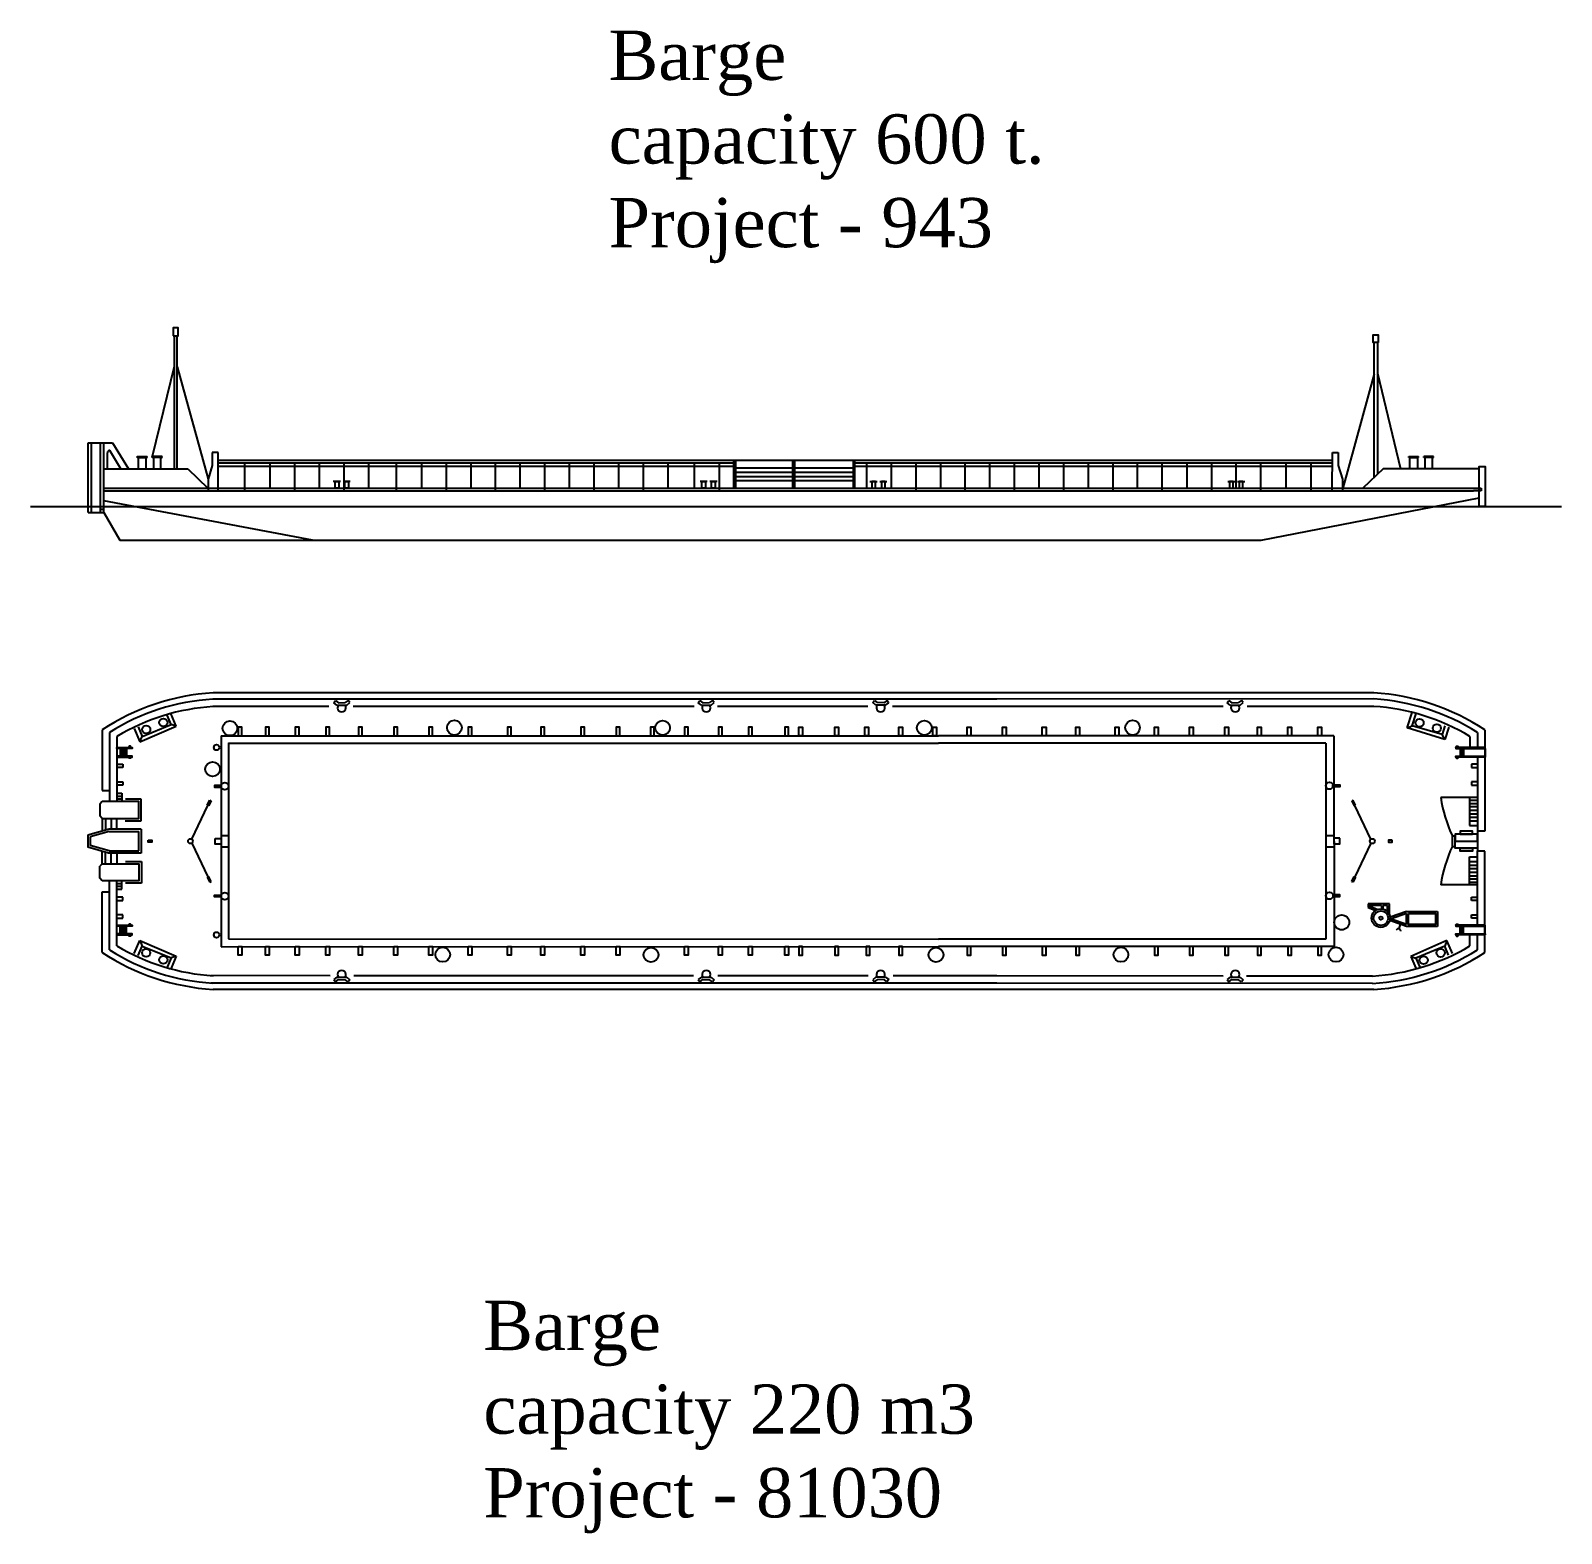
# Model space of a CAD drawing. Header units: millimetres. Extents: x 28 to 252, y -123 to 24.
# Drawn here: x 111.8 to 174, y -36.7 to 24.3 of the extents above; entities that cross this region are included whole.
import ezdxf

# ---------------------------------------------------------------- set-up
doc = ezdxf.new("R2010")
doc.units = ezdxf.units.MM
doc.layers.add('2', color=250, linetype='Continuous')
doc.styles.get("Standard").update_dxf_attribs({"font": 'times.ttf', "height": 2})

msp = doc.modelspace()

# ---------------------------------------------------------------- linework, layer by layer
at = {"layer": '2', "color": 18, "true_color": 0x000000}
for p, q in [((117.672, 11.873), (117.672, 6.478)), ((117.802, 6.478), (117.802, 11.873)), ((166.396, 6.124), (166.396, 11.592)), ((166.526, 11.592), (166.526, 6.25)), ((117.672, 10.63), (116.784, 6.975)), ((117.802, 10.607), (119.053, 6.047)), ((166.396, 10.327), (165.125, 5.684)), ((166.526, 10.349), (167.464, 6.475)), ((114.177, 7.531), (115.177, 7.531)), ((114.177, 4.694), (114.177, 7.531)), ((114.318, 4.694), (114.318, 7.531)), ((114.677, 5.831), (114.677, 7.531)), ((114.818, 4.694), (114.818, 7.531)), ((115.177, 7.531), (115.816, 6.475)), ((114.968, 6.475), (114.968, 7.114)), ((115.505, 6.475), (115.067, 7.218)), ((116.174, 6.975), (116.574, 6.975)), ((116.174, 6.925), (116.174, 6.975)), ((116.224, 6.925), (116.174, 6.925)), ((116.224, 6.925), (116.524, 6.925)), ((116.224, 6.475), (116.224, 6.925)), ((116.524, 6.925), (116.524, 6.475)), ((116.524, 6.925), (116.574, 6.925)), ((116.574, 6.925), (116.574, 6.975)), ((116.784, 6.925), (116.784, 6.975)), ((117.184, 6.975), (116.784, 6.975)), ((116.834, 6.925), (116.784, 6.925)), ((116.834, 6.925), (116.834, 6.475)), ((117.134, 6.925), (116.834, 6.925)), ((117.134, 6.475), (117.134, 6.925)), ((117.134, 6.925), (117.184, 6.925)), ((117.184, 6.925), (117.184, 6.975)), ((119.46, 7.129), (119.223, 7.13)), ((119.223, 7.13), (119.223, 6.608)), ((119.46, 5.572), (119.46, 7.129)), ((164.697, 5.572), (164.703, 7.131)), ((164.703, 7.131), (164.941, 7.13)), ((164.941, 7.13), (164.941, 6.608)), ((167.801, 6.975), (168.201, 6.975)), ((167.801, 6.925), (167.801, 6.975)), ((167.851, 6.925), (167.801, 6.925)), ((167.851, 6.925), (168.151, 6.925)), ((167.851, 6.475), (167.851, 6.925)), ((168.151, 6.925), (168.201, 6.925)), ((168.151, 6.925), (168.151, 6.475)), ((168.201, 6.925), (168.201, 6.975)), ((168.41, 6.925), (168.41, 6.975)), ((168.81, 6.975), (168.41, 6.975)), ((168.46, 6.925), (168.41, 6.925)), ((168.46, 6.925), (168.46, 6.475)), ((168.76, 6.925), (168.46, 6.925)), ((168.76, 6.925), (168.81, 6.925)), ((168.76, 6.475), (168.76, 6.925)), ((168.81, 6.925), (168.81, 6.975)), ((114.818, 6.475), (118.225, 6.475)), ((118.225, 6.475), (119.044, 5.683)), ((119.223, 6.608), (119.053, 6.047)), ((119.46, 6.821), (126.275, 6.821)), ((119.46, 6.71), (120.851, 6.71)), ((119.46, 6.576), (126.264, 6.576)), ((120.546, 5.572), (120.546, 6.71)), ((120.851, 6.71), (137.807, 6.71)), ((121.577, 5.683), (121.577, 6.71)), ((122.577, 5.572), (122.577, 6.71)), ((123.577, 5.683), (123.577, 6.71)), ((124.577, 5.572), (124.577, 6.71)), ((125.577, 5.683), (125.577, 6.71)), ((126.264, 6.576), (137.807, 6.576)), ((126.275, 6.821), (137.806, 6.821)), ((126.696, 5.572), (126.696, 6.71)), ((127.727, 5.683), (127.727, 6.71)), ((128.727, 5.572), (128.727, 6.71)), ((129.727, 5.683), (129.727, 6.71)), ((130.727, 5.572), (130.727, 6.71)), ((131.727, 5.683), (131.727, 6.71)), ((132.727, 5.572), (132.727, 6.71)), ((133.727, 5.683), (133.727, 6.71)), ((134.727, 5.572), (134.727, 6.71)), ((135.727, 5.683), (135.727, 6.71)), ((136.727, 5.572), (136.727, 6.71)), ((137.727, 5.683), (137.727, 6.71)), ((137.792, 6.821), (147.857, 6.821)), ((137.797, 6.71), (140.391, 6.71)), ((137.797, 6.576), (140.391, 6.576)), ((138.797, 5.682), (138.797, 6.71)), ((139.808, 6.71), (139.808, 5.572)), ((140.391, 6.821), (140.391, 5.682)), ((140.427, 6.821), (140.427, 5.682)), ((140.469, 6.821), (140.469, 5.682)), ((140.469, 6.507), (142.783, 6.507)), ((140.469, 6.328), (142.783, 6.328)), ((142.783, 6.821), (142.783, 5.682)), ((142.819, 6.821), (142.819, 5.682)), ((142.861, 6.821), (142.861, 5.682)), ((142.861, 6.507), (145.247, 6.507)), ((142.861, 6.328), (145.247, 6.328)), ((145.247, 6.821), (145.247, 5.682)), ((145.274, 6.821), (145.274, 5.682)), ((145.298, 6.821), (145.298, 5.682)), ((145.298, 6.71), (147.869, 6.71)), ((145.298, 6.576), (147.886, 6.576)), ((145.797, 5.684), (145.797, 6.71)), ((146.797, 5.684), (146.797, 6.71)), ((147.703, 6.71), (158.143, 6.707)), ((147.709, 6.576), (163.391, 6.573)), ((147.727, 6.821), (163.391, 6.819)), ((147.797, 5.684), (147.797, 6.71)), ((147.797, 5.572), (147.797, 6.71)), ((148.797, 5.684), (148.797, 6.71)), ((149.797, 5.572), (149.797, 6.71)), ((150.797, 5.684), (150.797, 6.71)), ((151.797, 5.572), (151.797, 6.71)), ((152.797, 5.684), (152.797, 6.71)), ((153.797, 5.572), (153.797, 6.71)), ((154.797, 5.684), (154.797, 6.71)), ((155.797, 5.572), (155.797, 6.71)), ((156.789, 5.684), (156.789, 6.71)), ((157.789, 5.572), (157.789, 6.71)), ((158.143, 6.707), (164.701, 6.707)), ((158.806, 5.684), (158.806, 6.71)), ((159.806, 5.572), (159.806, 6.71)), ((160.798, 5.684), (160.798, 6.71)), ((161.798, 5.572), (161.798, 6.71)), ((162.825, 5.684), (162.825, 6.71)), ((163.391, 6.819), (164.702, 6.818)), ((163.391, 6.573), (164.701, 6.573)), ((163.844, 5.572), (163.844, 6.71)), ((164.941, 6.608), (165.111, 6.047)), ((166.759, 6.475), (165.94, 5.683)), ((170.662, 6.476), (166.759, 6.475)), ((114.677, 4.694), (114.677, 5.831)), ((114.818, 5.683), (120.862, 5.683)), ((119.053, 6.047), (119.053, 5.607)), ((120.862, 5.683), (136.238, 5.683)), ((124.428, 5.958), (124.136, 5.958)), ((124.824, 5.958), (124.532, 5.958)), ((136.238, 5.683), (137.807, 5.683)), ((137.796, 5.683), (138.513, 5.683)), ((138.361, 5.683), (145.449, 5.682)), ((139.32, 5.958), (139.029, 5.958)), ((139.716, 5.958), (139.424, 5.958)), ((140.469, 6.157), (142.783, 6.157)), ((140.469, 5.996), (142.783, 5.996)), ((142.861, 6.157), (145.247, 6.157)), ((142.861, 5.996), (145.247, 5.996)), ((145.449, 5.682), (146.957, 5.684)), ((145.924, 5.958), (146.216, 5.958)), ((146.32, 5.958), (146.611, 5.958)), ((146.957, 5.684), (147.915, 5.684)), ((147.685, 5.684), (149.325, 5.684)), ((149.325, 5.684), (163.342, 5.684)), ((160.455, 5.958), (160.746, 5.958)), ((160.85, 5.958), (161.142, 5.958)), ((163.342, 5.684), (170.748, 5.684)), ((165.111, 6.047), (165.111, 5.572)), ((170.748, 5.684), (170.748, 5.572)), ((114.818, 5.572), (126.275, 5.572)), ((123.292, 3.575), (114.818, 5.177)), ((126.275, 5.572), (137.806, 5.572)), ((137.796, 5.572), (147.939, 5.572)), ((147.679, 5.572), (163.342, 5.572)), ((147.691, 5.572), (158.07, 5.572)), ((161.807, 3.575), (170.665, 5.292)), ((163.342, 5.572), (163.691, 5.572)), ((163.342, 5.572), (170.425, 5.572)), ((170.748, 5.572), (170.425, 5.572)), ((111.846, 4.942), (126.205, 4.942)), ((114.177, 4.694), (114.318, 4.694)), ((114.318, 4.694), (114.818, 4.694)), ((114.677, 4.838), (114.818, 4.838)), ((114.818, 4.694), (115.466, 3.573)), ((126.205, 4.942), (173.999, 4.942)), ((115.466, 3.573), (123.292, 3.573)), ((123.292, 3.575), (137.807, 3.575)), ((137.798, 3.575), (147.907, 3.575)), ((147.668, 3.575), (161.807, 3.575)), ((124.156, -3.025), (124.227, -2.935)), ((124.281, -3.123), (124.156, -3.025)), ((124.227, -2.935), (124.341, -3.025)), ((124.341, -3.025), (124.618, -3.022)), ((124.735, -2.93), (124.618, -3.022)), ((124.681, -3.118), (124.806, -3.02)), ((124.806, -3.02), (124.735, -2.93)), ((138.954, -3.025), (139.024, -2.935)), ((139.079, -3.123), (138.954, -3.025)), ((139.024, -2.935), (139.138, -3.025)), ((139.138, -3.025), (139.416, -3.022)), ((139.533, -2.93), (139.416, -3.022)), ((139.478, -3.118), (139.603, -3.02)), ((139.603, -3.02), (139.533, -2.93)), ((146.037, -3.02), (146.107, -2.93)), ((146.162, -3.118), (146.037, -3.02)), ((146.107, -2.93), (146.224, -3.022)), ((146.502, -3.025), (146.224, -3.022)), ((146.616, -2.935), (146.502, -3.025)), ((146.562, -3.123), (146.686, -3.025)), ((146.686, -3.025), (146.616, -2.935)), ((160.431, -3.025), (160.501, -2.935)), ((160.556, -3.123), (160.431, -3.025)), ((160.501, -2.935), (160.615, -3.025)), ((160.615, -3.025), (160.893, -3.022)), ((161.01, -2.93), (160.893, -3.022)), ((160.956, -3.118), (161.08, -3.02)), ((161.08, -3.02), (161.01, -2.93)), ((117.55, -3.905), (117.388, -3.524)), ((117.754, -3.974), (117.549, -3.495)), ((124.281, -3.123), (124.681, -3.118)), ((139.079, -3.123), (139.478, -3.118)), ((146.562, -3.123), (146.162, -3.118)), ((160.556, -3.123), (160.956, -3.118)), ((167.741, -4.047), (167.946, -3.421)), ((167.936, -3.957), (168.098, -3.461)), ((116.051, -4.073), (116.285, -4.612)), ((116.216, -4.001), (116.374, -4.39)), ((116.285, -4.612), (117.754, -3.974)), ((116.374, -4.39), (117.55, -3.905)), ((117.754, -3.974), (117.55, -3.905)), ((167.741, -4.047), (167.936, -3.957)), ((169.269, -4.524), (167.741, -4.047)), ((169.157, -4.313), (167.936, -3.957)), ((169.26, -3.966), (169.157, -4.313)), ((169.269, -4.524), (169.157, -4.313)), ((169.427, -4.016), (169.269, -4.524)), ((115.476, -4.883), (115.476, -5.191)), ((115.549, -4.883), (115.549, -5.191)), ((115.622, -4.883), (115.622, -5.191)), ((115.684, -4.883), (115.684, -5.191)), ((115.746, -4.883), (115.746, -5.191)), ((116.285, -4.612), (116.374, -4.39)), ((119.581, -4.364), (148.705, -4.363)), ((119.581, -4.364), (119.581, -12.929)), ((119.881, -4.659), (119.881, -12.612)), ((119.881, -4.663), (148.705, -4.663)), ((164.76, -4.363), (148.705, -4.363)), ((164.433, -4.663), (148.705, -4.663)), ((164.433, -4.663), (164.432, -12.628)), ((164.76, -4.363), (164.768, -12.928)), ((169.894, -4.883), (169.894, -5.191)), ((169.956, -4.883), (169.956, -5.191)), ((170.018, -4.883), (170.018, -5.191)), ((170.888, -4.883), (170.888, -5.191)), ((170.908, -4.883), (170.907, -5.191)), ((115.352, -5.525), (115.588, -5.525)), ((115.588, -5.525), (115.588, -5.66)), ((170.346, -5.525), (170.346, -5.66)), ((170.582, -5.525), (170.346, -5.525)), ((115.588, -5.66), (115.352, -5.66)), ((170.346, -5.66), (170.582, -5.66)), ((114.752, -6.59), (115.052, -6.59)), ((115.352, -6.232), (115.588, -6.232)), ((115.588, -6.367), (115.352, -6.367)), ((115.352, -6.695), (115.554, -6.695)), ((115.352, -6.814), (115.554, -6.814)), ((115.554, -6.695), (115.554, -7.04)), ((115.588, -6.232), (115.588, -6.367)), ((170.582, -6.232), (170.346, -6.232)), ((170.346, -6.232), (170.346, -6.367)), ((170.346, -6.367), (170.582, -6.367)), ((114.752, -7.04), (114.656, -7.137)), ((115.352, -6.932), (115.554, -6.932)), ((116.337, -6.94), (115.699, -6.94)), ((116.337, -7.823), (116.337, -6.94)), ((118.395, -8.568), (119.043, -7.196)), ((119.019, -7.184), (119.124, -6.981)), ((119.066, -7.209), (119.019, -7.184)), ((119.172, -7.005), (119.066, -7.209)), ((119.124, -6.981), (119.172, -7.005)), ((165.533, -6.981), (165.486, -7.005)), ((165.486, -7.005), (165.591, -7.209)), ((165.639, -7.184), (165.533, -6.981)), ((165.591, -7.209), (165.639, -7.184)), ((166.263, -8.568), (165.615, -7.196)), ((170.588, -6.874), (169.098, -6.874)), ((170.27, -6.874), (170.269, -8.014)), ((170.269, -7.112), (170.59, -7.111)), ((170.269, -7.244), (170.59, -7.244)), ((170.269, -7.383), (170.59, -7.383)), ((170.27, -6.987), (170.59, -6.987)), ((114.752, -7.723), (114.656, -7.623)), ((114.881, -7.723), (114.881, -8.197)), ((115.112, -7.723), (115.112, -8.156)), ((115.351, -8.158), (115.351, -7.723)), ((115.691, -7.823), (116.337, -7.823)), ((170.269, -7.53), (170.59, -7.53)), ((170.269, -7.677), (170.59, -7.677)), ((170.269, -7.816), (170.59, -7.816)), ((170.269, -8.014), (170.59, -8.014)), ((115.03, -8.156), (114.17, -8.397)), ((114.17, -8.397), (114.17, -8.893)), ((115.03, -8.259), (114.27, -8.473)), ((114.27, -8.473), (114.27, -8.817)), ((116.339, -8.156), (115.03, -8.156)), ((115.03, -8.259), (116.237, -8.259)), ((116.237, -9.032), (116.237, -8.259)), ((116.339, -8.156), (116.339, -9.133)), ((119.58, -8.417), (119.881, -8.417)), ((164.432, -8.417), (164.764, -8.417)), ((170.888, -8.234), (170.588, -8.234)), ((170.588, -8.234), (170.59, -9.041)), ((115.003, -9.128), (114.17, -8.893)), ((115.03, -9.032), (114.27, -8.817)), ((114.881, -8.99), (114.881, -8.989)), ((114.881, -9.568), (114.881, -9.094)), ((116.339, -9.133), (115.001, -9.132)), ((115.03, -9.032), (116.237, -9.032)), ((115.112, -9.032), (115.112, -9.031)), ((115.112, -9.568), (115.112, -9.132)), ((115.351, -9.132), (115.351, -9.568)), ((118.395, -8.722), (119.043, -10.094)), ((119.58, -8.873), (119.881, -8.873)), ((164.432, -8.873), (164.764, -8.873)), ((166.263, -8.722), (165.615, -10.094)), ((170.269, -10.417), (170.269, -9.277)), ((170.269, -9.277), (170.59, -9.277)), ((170.59, -9.041), (170.888, -9.041)), ((114.752, -9.568), (114.656, -9.667)), ((115.699, -9.468), (116.344, -9.468)), ((116.344, -9.468), (116.344, -10.35)), ((170.269, -9.475), (170.59, -9.475)), ((170.269, -9.614), (170.59, -9.615)), ((170.269, -9.761), (170.59, -9.761)), ((170.269, -9.908), (170.59, -9.908)), ((114.752, -10.25), (114.656, -10.154)), ((115.352, -10.358), (115.554, -10.358)), ((115.352, -10.477), (115.554, -10.477)), ((115.554, -10.595), (115.554, -10.25)), ((116.344, -10.35), (115.699, -10.35)), ((119.066, -10.082), (119.019, -10.106)), ((119.019, -10.106), (119.124, -10.31)), ((119.172, -10.285), (119.066, -10.082)), ((119.124, -10.31), (119.172, -10.285)), ((165.486, -10.285), (165.591, -10.082)), ((165.533, -10.31), (165.486, -10.285)), ((165.639, -10.106), (165.533, -10.31)), ((165.591, -10.082), (165.639, -10.106)), ((170.589, -10.417), (169.098, -10.417)), ((170.269, -10.047), (170.59, -10.048)), ((170.269, -10.18), (170.59, -10.18)), ((170.269, -10.304), (170.59, -10.305)), ((114.752, -10.701), (115.052, -10.701)), ((115.352, -10.595), (115.554, -10.595)), ((115.588, -10.923), (115.352, -10.923)), ((115.352, -11.058), (115.588, -11.058)), ((115.588, -11.058), (115.588, -10.923)), ((170.346, -11.058), (170.346, -10.923)), ((170.346, -10.923), (170.582, -10.923)), ((170.582, -11.058), (170.346, -11.058)), ((115.588, -11.631), (115.352, -11.631)), ((115.352, -11.766), (115.588, -11.766)), ((115.588, -11.766), (115.588, -11.631)), ((167.017, -11.189), (166.148, -11.189)), ((166.148, -11.189), (166.148, -11.334)), ((166.148, -11.334), (166.459, -11.457)), ((166.166, -11.261), (166.546, -11.413)), ((166.699, -11.261), (166.166, -11.261)), ((166.699, -11.261), (166.699, -11.393)), ((166.945, -11.261), (166.748, -11.261)), ((166.748, -11.261), (166.748, -11.401)), ((166.945, -11.513), (166.945, -11.261)), ((167.017, -11.627), (167.017, -11.189)), ((167.041, -11.73), (167.04, -11.871)), ((167.712, -11.5), (167.041, -11.73)), ((167.712, -11.584), (167.106, -11.792)), ((167.106, -11.809), (167.106, -11.792)), ((167.712, -11.5), (168.964, -11.5)), ((167.712, -12.022), (167.712, -11.584)), ((168.964, -11.5), (168.964, -12.106)), ((170.346, -11.766), (170.346, -11.631)), ((170.346, -11.631), (170.582, -11.631)), ((170.582, -11.766), (170.346, -11.766)), ((115.476, -12.408), (115.476, -12.099)), ((115.549, -12.408), (115.549, -12.099)), ((115.622, -12.408), (115.622, -12.099)), ((115.684, -12.408), (115.684, -12.099)), ((115.746, -12.408), (115.746, -12.099)), ((167.712, -12.106), (167.04, -11.871)), ((167.712, -12.022), (167.106, -11.809)), ((167.456, -12.017), (167.405, -12.206)), ((168.964, -12.106), (167.712, -12.106)), ((169.894, -12.408), (169.894, -12.099)), ((169.956, -12.408), (169.956, -12.099)), ((170.018, -12.408), (170.018, -12.099)), ((170.888, -12.408), (170.888, -12.099)), ((170.908, -12.408), (170.907, -12.099)), ((116.055, -13.21), (116.283, -12.682)), ((116.216, -13.283), (116.372, -12.904)), ((116.283, -12.682), (117.753, -13.316)), ((116.283, -12.682), (116.372, -12.904)), ((116.372, -12.904), (117.549, -13.385)), ((119.581, -12.929), (148.705, -12.928)), ((119.881, -12.612), (148.705, -12.628)), ((164.432, -12.628), (148.705, -12.628)), ((164.768, -12.928), (148.705, -12.928)), ((169.347, -12.68), (167.885, -13.333)), ((169.261, -12.903), (168.09, -13.399)), ((169.347, -12.68), (169.261, -12.903)), ((169.418, -13.271), (169.261, -12.903)), ((169.579, -13.202), (169.347, -12.68)), ((117.549, -13.385), (117.387, -13.767)), ((117.753, -13.316), (117.548, -13.798)), ((117.753, -13.316), (117.549, -13.385)), ((167.885, -13.333), (168.09, -13.8)), ((167.885, -13.333), (168.09, -13.399)), ((168.09, -13.399), (168.249, -13.76)), ((124.281, -14.168), (124.156, -14.266)), ((124.156, -14.266), (124.227, -14.356)), ((124.227, -14.356), (124.341, -14.266)), ((124.281, -14.168), (124.681, -14.172)), ((124.341, -14.266), (124.618, -14.269)), ((124.735, -14.36), (124.618, -14.269)), ((124.681, -14.172), (124.806, -14.27)), ((124.806, -14.27), (124.735, -14.36)), ((139.079, -14.168), (138.954, -14.266)), ((138.954, -14.266), (139.024, -14.356)), ((139.024, -14.356), (139.138, -14.266)), ((139.079, -14.168), (139.478, -14.172)), ((139.138, -14.266), (139.416, -14.269)), ((139.533, -14.36), (139.416, -14.269)), ((139.478, -14.172), (139.603, -14.27)), ((139.603, -14.27), (139.533, -14.36)), ((146.162, -14.172), (146.037, -14.27)), ((146.037, -14.27), (146.107, -14.36)), ((146.107, -14.36), (146.224, -14.269)), ((146.562, -14.168), (146.162, -14.172)), ((146.502, -14.266), (146.224, -14.269)), ((146.616, -14.356), (146.502, -14.266)), ((146.562, -14.168), (146.686, -14.266)), ((146.686, -14.266), (146.616, -14.356)), ((160.556, -14.168), (160.431, -14.266)), ((160.431, -14.266), (160.501, -14.356)), ((160.501, -14.356), (160.615, -14.266)), ((160.556, -14.168), (160.956, -14.172)), ((160.615, -14.266), (160.893, -14.269)), ((161.01, -14.36), (160.893, -14.269)), ((160.956, -14.172), (161.08, -14.27)), ((161.08, -14.27), (161.01, -14.36))]:
    msp.add_line(p, q, dxfattribs=at)
for points in [[(117.637, 11.875), (117.841, 11.875), (117.841, 12.195), (117.637, 12.195)], [(166.562, 11.594), (166.358, 11.594), (166.358, 11.915), (166.562, 11.915)], [(170.908, 4.942), (170.666, 4.942), (170.661, 6.562), (170.898, 6.562)], [(124.356, 5.684), (124.208, 5.684), (124.208, 5.958), (124.356, 5.958)], [(124.751, 5.684), (124.604, 5.684), (124.604, 5.958), (124.751, 5.958)], [(139.248, 5.684), (139.101, 5.684), (139.101, 5.958), (139.248, 5.958)], [(139.644, 5.684), (139.496, 5.684), (139.496, 5.958), (139.644, 5.958)], [(145.996, 5.684), (146.144, 5.684), (146.144, 5.958), (145.996, 5.958)], [(146.392, 5.684), (146.54, 5.684), (146.54, 5.958), (146.392, 5.958)], [(160.527, 5.684), (160.674, 5.684), (160.674, 5.958), (160.527, 5.958)], [(160.922, 5.684), (161.07, 5.684), (161.07, 5.958), (160.922, 5.958)], [(120.27, -4.364), (120.42, -4.364), (120.42, -4.024), (120.27, -4.024)], [(121.38, -4.364), (121.531, -4.364), (121.531, -4.024), (121.38, -4.024)], [(122.594, -4.364), (122.745, -4.364), (122.745, -4.024), (122.594, -4.024)], [(123.836, -4.364), (123.987, -4.364), (123.987, -4.024), (123.836, -4.024)], [(125.159, -4.364), (125.31, -4.364), (125.31, -4.024), (125.159, -4.024)], [(126.596, -4.364), (126.747, -4.364), (126.747, -4.024), (126.596, -4.024)], [(128.015, -4.364), (128.165, -4.364), (128.165, -4.024), (128.015, -4.024)], [(129.614, -4.364), (129.765, -4.364), (129.765, -4.024), (129.614, -4.024)], [(131.21, -4.364), (131.361, -4.364), (131.361, -4.024), (131.21, -4.024)], [(132.565, -4.364), (132.716, -4.364), (132.716, -4.024), (132.565, -4.024)], [(134.188, -4.364), (134.339, -4.364), (134.339, -4.024), (134.188, -4.024)], [(135.624, -4.364), (135.774, -4.364), (135.774, -4.024), (135.624, -4.024)], [(137.014, -4.364), (137.165, -4.364), (137.165, -4.024), (137.014, -4.024)], [(138.391, -4.364), (138.542, -4.364), (138.542, -4.024), (138.391, -4.024)], [(139.778, -4.364), (139.929, -4.364), (139.929, -4.024), (139.778, -4.024)], [(140.988, -4.364), (141.139, -4.364), (141.139, -4.024), (140.988, -4.024)], [(142.468, -4.364), (142.619, -4.364), (142.619, -4.024), (142.468, -4.024)], [(143.19, -4.364), (143.039, -4.364), (143.039, -4.024), (143.19, -4.024)], [(144.652, -4.364), (144.501, -4.364), (144.501, -4.024), (144.652, -4.024)], [(145.862, -4.364), (145.711, -4.364), (145.711, -4.024), (145.862, -4.024)], [(147.249, -4.364), (147.098, -4.364), (147.098, -4.024), (147.249, -4.024)], [(148.626, -4.364), (148.475, -4.364), (148.475, -4.024), (148.626, -4.024)], [(150.017, -4.364), (149.866, -4.364), (149.866, -4.024), (150.017, -4.024)], [(151.452, -4.364), (151.301, -4.364), (151.301, -4.024), (151.452, -4.024)], [(153.075, -4.364), (152.924, -4.364), (152.924, -4.024), (153.075, -4.024)], [(154.43, -4.364), (154.279, -4.364), (154.279, -4.024), (154.43, -4.024)], [(156.026, -4.364), (155.875, -4.364), (155.875, -4.024), (156.026, -4.024)], [(157.626, -4.364), (157.475, -4.364), (157.475, -4.024), (157.626, -4.024)], [(159.044, -4.364), (158.894, -4.364), (158.894, -4.024), (159.044, -4.024)], [(160.481, -4.364), (160.33, -4.364), (160.33, -4.024), (160.481, -4.024)], [(161.805, -4.364), (161.654, -4.364), (161.654, -4.024), (161.805, -4.024)], [(163.046, -4.364), (162.895, -4.364), (162.895, -4.024), (163.046, -4.024)], [(164.26, -4.364), (164.109, -4.364), (164.109, -4.024), (164.26, -4.024)], [(115.352, -4.841), (115.967, -4.841), (115.967, -4.883), (115.352, -4.883)], [(115.819, -4.841), (115.93, -4.841), (115.93, -4.831), (115.819, -4.831)], [(115.851, -4.831), (115.903, -4.831), (115.903, -4.792), (115.851, -4.792)], [(169.822, -4.841), (169.71, -4.841), (169.71, -4.831), (169.822, -4.831)], [(170.908, -4.841), (169.71, -4.841), (169.71, -4.883), (170.908, -4.883)], [(169.79, -4.831), (169.737, -4.831), (169.737, -4.792), (169.79, -4.792)], [(115.352, -5.233), (115.968, -5.233), (115.968, -5.191), (115.352, -5.191)], [(115.819, -5.233), (115.93, -5.233), (115.93, -5.243), (115.819, -5.243)], [(115.851, -5.243), (115.903, -5.243), (115.903, -5.282), (115.851, -5.282)], [(170.907, -5.233), (169.71, -5.233), (169.71, -5.191), (170.907, -5.191)], [(169.822, -5.233), (169.71, -5.233), (169.71, -5.243), (169.822, -5.243)], [(169.79, -5.243), (169.737, -5.243), (169.737, -5.282), (169.79, -5.282)], [(119.585, -6.381), (119.309, -6.381), (119.309, -6.454), (119.585, -6.454)], [(164.725, -6.361), (165, -6.361), (165, -6.434), (164.725, -6.434)], [(116.624, -8.606), (116.774, -8.606), (116.774, -8.681), (116.624, -8.681)], [(119.346, -8.539), (119.583, -8.539), (119.583, -8.764), (119.346, -8.764)], [(165, -8.529), (164.762, -8.529), (164.762, -8.754), (165, -8.754)], [(167.13, -8.606), (166.98, -8.606), (166.98, -8.681), (167.13, -8.681)], [(169.69, -8.436), (169.571, -8.436), (169.571, -8.856), (169.69, -8.856)], [(170.588, -8.359), (169.69, -8.359), (169.69, -8.645), (170.589, -8.646)], [(170.59, -8.932), (169.69, -8.932), (169.69, -8.645), (170.589, -8.646)], [(169.889, -8.359), (170.387, -8.359), (170.387, -8.244), (169.889, -8.244)], [(169.889, -8.932), (170.387, -8.931), (170.387, -9.047), (169.889, -9.047)], [(119.585, -10.91), (119.309, -10.91), (119.309, -10.837), (119.585, -10.837)], [(164.725, -10.891), (165, -10.891), (165, -10.818), (164.725, -10.818)], [(167.792, -11.58), (168.884, -11.58), (168.884, -12.026), (167.792, -12.026)], [(115.352, -12.057), (115.972, -12.057), (115.972, -12.099), (115.352, -12.099)], [(115.352, -12.45), (115.973, -12.45), (115.973, -12.408), (115.352, -12.408)], [(115.819, -12.057), (115.93, -12.057), (115.93, -12.047), (115.819, -12.047)], [(115.851, -12.047), (115.903, -12.047), (115.903, -12.009), (115.851, -12.009)], [(169.822, -12.057), (169.71, -12.057), (169.71, -12.047), (169.822, -12.047)], [(170.907, -12.057), (169.71, -12.057), (169.71, -12.099), (170.907, -12.099)], [(170.908, -12.45), (169.71, -12.45), (169.71, -12.408), (170.908, -12.408)], [(169.79, -12.047), (169.737, -12.047), (169.737, -12.009), (169.79, -12.009)], [(115.819, -12.45), (115.93, -12.45), (115.93, -12.46), (115.819, -12.46)], [(115.851, -12.46), (115.903, -12.46), (115.903, -12.498), (115.851, -12.498)], [(120.27, -12.926), (120.42, -12.926), (120.42, -13.267), (120.27, -13.267)], [(121.38, -12.926), (121.531, -12.926), (121.531, -13.267), (121.38, -13.267)], [(122.594, -12.926), (122.745, -12.926), (122.745, -13.267), (122.594, -13.267)], [(123.836, -12.926), (123.987, -12.926), (123.987, -13.267), (123.836, -13.267)], [(125.159, -12.926), (125.31, -12.926), (125.31, -13.267), (125.159, -13.267)], [(126.596, -12.926), (126.747, -12.926), (126.747, -13.267), (126.596, -13.267)], [(128.015, -12.926), (128.165, -12.926), (128.165, -13.267), (128.015, -13.267)], [(129.614, -12.926), (129.765, -12.926), (129.765, -13.267), (129.614, -13.267)], [(131.21, -12.926), (131.361, -12.926), (131.361, -13.267), (131.21, -13.267)], [(132.565, -12.926), (132.716, -12.926), (132.716, -13.267), (132.565, -13.267)], [(134.188, -12.926), (134.339, -12.926), (134.339, -13.267), (134.188, -13.267)], [(135.624, -12.926), (135.774, -12.926), (135.774, -13.267), (135.624, -13.267)], [(138.391, -12.926), (138.542, -12.926), (138.542, -13.267), (138.391, -13.267)], [(139.778, -12.926), (139.929, -12.926), (139.929, -13.267), (139.778, -13.267)], [(140.988, -12.926), (141.139, -12.926), (141.139, -13.267), (140.988, -13.267)], [(142.468, -12.926), (142.619, -12.926), (142.619, -13.267), (142.468, -13.267)], [(143.19, -12.926), (143.039, -12.926), (143.039, -13.267), (143.19, -13.267)], [(144.652, -12.926), (144.501, -12.926), (144.501, -13.267), (144.652, -13.267)], [(145.925, -12.926), (145.774, -12.926), (145.774, -13.267), (145.925, -13.267)], [(147.249, -12.926), (147.098, -12.926), (147.098, -13.267), (147.249, -13.267)], [(150.017, -12.926), (149.866, -12.926), (149.866, -13.267), (150.017, -13.267)], [(151.452, -12.926), (151.301, -12.926), (151.301, -13.267), (151.452, -13.267)], [(153.075, -12.926), (152.924, -12.926), (152.924, -13.267), (153.075, -13.267)], [(154.43, -12.926), (154.279, -12.926), (154.279, -13.267), (154.43, -13.267)], [(157.626, -12.926), (157.475, -12.926), (157.475, -13.267), (157.626, -13.267)], [(159.044, -12.926), (158.894, -12.926), (158.894, -13.267), (159.044, -13.267)], [(160.481, -12.926), (160.33, -12.926), (160.33, -13.267), (160.481, -13.267)], [(161.805, -12.926), (161.654, -12.926), (161.654, -13.267), (161.805, -13.267)], [(163.046, -12.926), (162.895, -12.926), (162.895, -13.267), (163.046, -13.267)], [(164.26, -12.926), (164.109, -12.926), (164.109, -13.267), (164.26, -13.267)], [(169.822, -12.45), (169.71, -12.45), (169.71, -12.46), (169.822, -12.46)], [(169.79, -12.46), (169.737, -12.46), (169.737, -12.498), (169.79, -12.498)]]:
    msp.add_lwpolyline(points, close=True, dxfattribs=at)
for points in [[(134.389, -2.879), (119.241, -2.885)], [(147.163, -2.622), (119.252, -2.622)], [(147.05, -2.877), (134.389, -2.879)], [(151.077, -2.875), (147.05, -2.877)], [(166.388, -2.622), (147.163, -2.622)], [(166.389, -2.866), (151.077, -2.875)], [(123.961, -3.183), (119.241, -3.185)], [(134.389, -3.179), (124.941, -3.183)], [(138.793, -3.178), (134.389, -3.179)], [(145.843, -3.177), (139.729, -3.178)], [(147.05, -3.177), (146.846, -3.177)], [(151.077, -3.175), (147.05, -3.177)], [(160.272, -3.174), (151.077, -3.175)], [(166.388, -3.173), (161.238, -3.174)], [(114.752, -4.122), (114.752, -6.59)], [(115.052, -4.23), (115.052, -7.04)], [(170.588, -4.23), (170.588, -4.841)], [(170.888, -4.122), (170.888, -4.841)], [(115.352, -4.397), (115.352, -7.04)], [(170.288, -4.397), (170.288, -4.841)], [(170.588, -5.233), (170.588, -8.233)], [(170.888, -5.233), (170.888, -8.234)], [(114.656, -7.137), (114.656, -7.623)], [(114.752, -7.723), (116.237, -7.723), (116.237, -7.04), (114.752, -7.04)], [(114.752, -7.723), (114.752, -8.233)], [(114.753, -9.568), (114.753, -9.058)], [(170.588, -12.057), (170.59, -9.041)], [(170.888, -12.057), (170.888, -9.048)], [(114.656, -10.154), (114.656, -9.667)], [(114.656, -10.154), (114.656, -9.667)], [(114.752, -9.568), (116.244, -9.568), (116.244, -10.25), (114.752, -10.25)], [(115.052, -13.061), (115.052, -10.25)], [(115.352, -12.894), (115.352, -10.25)], [(114.752, -13.168), (114.752, -10.701)], [(170.888, -12.408), (170.888, -12.099)], [(170.288, -12.894), (170.288, -12.45)], [(170.588, -13.061), (170.588, -12.45)], [(170.888, -13.168), (170.888, -12.45)], [(124.011, -14.107), (119.163, -14.105)], [(134.389, -14.112), (124.964, -14.107)], [(138.766, -14.112), (134.389, -14.112)], [(145.857, -14.113), (139.749, -14.112)], [(147.194, -14.114), (146.87, -14.114)], [(151.077, -14.116), (147.194, -14.114)], [(160.267, -14.121), (151.077, -14.116)], [(166.324, -14.124), (161.217, -14.121)], [(134.389, -14.412), (119.162, -14.405)], [(147.163, -14.668), (119.252, -14.668)], [(147.194, -14.414), (134.389, -14.412)], [(166.388, -14.668), (147.163, -14.668)], [(151.077, -14.416), (147.194, -14.414)], [(166.329, -14.424), (151.077, -14.416)]]:
    msp.add_lwpolyline(points, dxfattribs=at)
for centre, radius in [((117.235, -3.826), 0.166), ((168.241, -3.844), 0.166), ((116.541, -4.113), 0.166), ((119.937, -4.062), 0.299), ((129.053, -4.037), 0.299), ((137.506, -4.046), 0.299), ((148.134, -4.046), 0.299), ((156.587, -4.037), 0.299), ((168.944, -4.059), 0.166), ((119.399, -4.841), 0.114), ((119.236, -5.722), 0.299), ((119.731, -6.412), 0.147), ((164.579, -6.393), 0.147), ((118.335, -8.645), 0.0977), ((166.323, -8.645), 0.0977), ((119.731, -10.878), 0.147), ((164.579, -10.859), 0.147), ((165.08, -11.943), 0.304), ((166.669, -11.768), 0.376), ((166.67, -11.767), 0.296), ((166.67, -11.767), 0.0674), ((119.399, -12.45), 0.114), ((116.539, -13.18), 0.166), ((128.581, -13.25), 0.299), ((137.034, -13.259), 0.299), ((148.606, -13.259), 0.299), ((156.115, -13.25), 0.299), ((164.848, -13.25), 0.299), ((169.097, -13.182), 0.166), ((117.234, -13.465), 0.166), ((168.405, -13.476), 0.166)]:
    msp.add_circle(centre, radius, dxfattribs=at)
for centre, radius, start, end in [((115.06, 7.125), 0.0935, 86.01579, 186.53773), ((119.881, -12.009), 9.408, 93.83301, 123.03689), ((119.752, -11.674), 8.803, 93.32693, 122.26399), ((165.759, -12.009), 9.408, 56.96311, 86.16699), ((165.756, -11.958), 9.114, 57.98658, 86.02155), ((119.752, -11.674), 8.503, 93.32693, 121.15623), ((124.48, -3.224), 0.172, 143.82118, 37.50871), ((139.278, -3.224), 0.172, 143.82118, 37.50871), ((146.363, -3.224), 0.172, 142.49129, 36.17882), ((160.755, -3.224), 0.172, 143.82118, 37.50871), ((165.8, -11.87), 8.717, 59.01496, 86.13396), ((174.911, -5.965), 5.883, 188.88033, 204.82774), ((174.911, -11.325), 5.883, 155.17226, 171.11967), ((167.38, -12.303), 0.1, 1.69533, 149.31257), ((119.752, -5.617), 8.503, 238.84377, 266.67307), ((165.785, -5.387), 8.753, 273.52847, 300.95663), ((119.881, -5.281), 9.408, 236.96311, 266.16699), ((119.752, -5.617), 8.803, 237.73601, 266.67307), ((165.792, -5.41), 9.03, 273.40738, 302.08134), ((165.759, -5.281), 9.408, 273.83301, 303.03689), ((124.48, -14.067), 0.172, 322.49129, 216.17882), ((139.278, -14.067), 0.172, 322.49129, 216.17882), ((146.363, -14.067), 0.172, 323.82118, 217.50871), ((160.755, -14.067), 0.172, 322.49129, 216.17882)]:
    msp.add_arc(centre, radius, start, end, dxfattribs=at)

# ---------------------------------------------------------------- texts
for s, p in [('Barge', (135.316, 22.259)), ('capacity 600 t.', (135.316, 18.863)), ('Project - 943', (135.316, 15.467)), ('Barge', (130.228, -29.304)), ('capacity 220 m3', (130.228, -32.7)), ('Project - 81030', (130.228, -36.096))]:
    msp.add_text(s, height=2, dxfattribs=at).set_placement(p)

doc.saveas('drawing.dxf')
